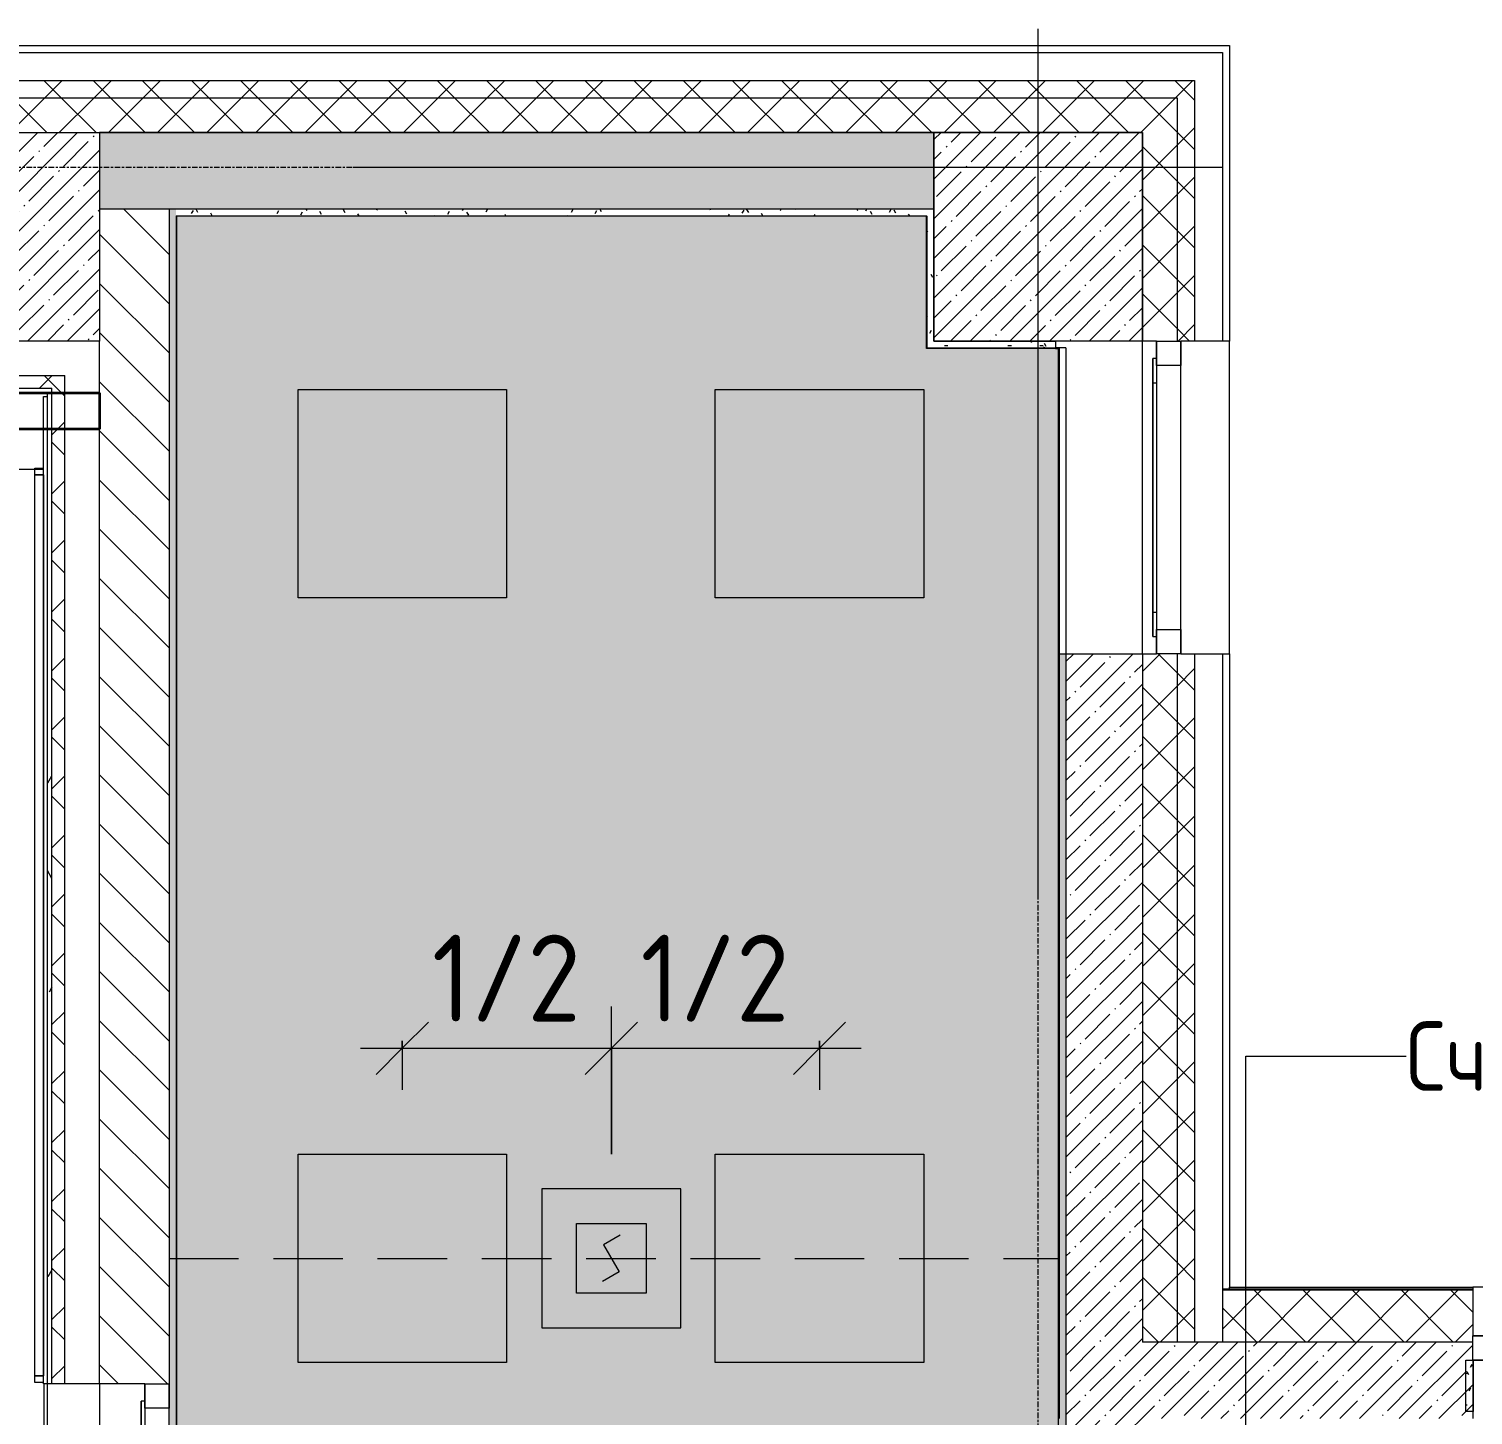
# Model space of a CAD drawing. Header units: millimetres. Extents: x -3917 to 185442, y -8553 to 29000.
# Drawn here: x 30407 to 34561, y 23410 to 27398 of the extents above; entities that cross this region are included whole.
import ezdxf

# ---------------------------------------------------------------- set-up
doc = ezdxf.new("R2010")
doc.units = ezdxf.units.MM
doc.linetypes.add('ADSK_Штрих_ш2 п1', pattern=[300, 200, -100])
doc.linetypes.add('Осевая', pattern=[31.75, 6.35, -4.7625, 15.875, -4.7625])
for name, color, linetype, lineweight in [('A-ANNO-DIMS', 7, 'Continuous', 9), ('A-ANNO-DIMS-100', 7, 'Continuous', 9), ('A-DETL', 7, 'Continuous', 9), ('A-DETL-1', 7, 'ADSK_Штрих_ш2 п1', 9), ('A-GLAZ', 7, 'Continuous', 9), ('A-GLAZ-1', 7, 'Continuous', 13), ('A-WALL', 7, 'Continuous', 9), ('A-WALL-3', 7, 'Continuous', 35), ('I-WALL', 7, 'Continuous', 9), ('S-COLS', 7, 'Continuous', 9), ('Оси', 7, 'Continuous', 9), ('Оси-2', 7, 'Осевая', 9)]:
    doc.layers.add(name, color=color, linetype=linetype, lineweight=lineweight)
for name, color, linetype, lineweight, true_color in [('A-ANNO-NOTE', 1, 'Continuous', 9, 0xff0000), ('A-CLNG-1', 7, 'Continuous', 9, 0xeaeaea), ('A-WALL-1', 7, 'Continuous', 9, 0x3c3c3c), ('A-WALL-2', 7, 'Continuous', 9, 0x535353), ('A-WALL-FNSH-1', 7, 'Continuous', 9, 0x3c3c3c), ('E-LITE-EQPM-1', 7, 'Continuous', 9, 0xff8080), ('G-ANNO-TEXT-1', 7, 'Continuous', 9, 0x3c3c3c), ('I-WALL-1', 7, 'Continuous', 9, 0x535353), ('S-COLS-1', 9, 'Continuous', 9, 0x808080), ('S-COLS-2', 7, 'Continuous', 9, 0x3c3c3c)]:
    doc.layers.add(name, color=color, linetype=linetype, lineweight=lineweight, true_color=true_color)
doc.layers.add('A-CLNG-PATT-1', color=7, linetype='Continuous', lineweight=9, transparency=1)
doc.styles.add('GOST Common_1', font='GOST_Common.ttf', dxfattribs={"width": 0.9, "height": 200})
doc.styles.add('ISOCPEUR', font='isocpeur.ttf', dxfattribs={"width": 0.9, "height": 250})
doc.dimstyles.new('ISO-2_5_0_9К_БОЛЬШОЙ', dxfattribs={"dimscale": 304.8, "dimtxt": 248.995294, "dimasz": 0.492126, "dimexe": 0.393701, "dimexo": 0.984252, "dimgap": 0, "dimtad": 1, "dimdec": 0, "dimrnd": 10, "dimzin": 0, "dimdsep": 46, "dimtxsty": 'ISOCPEUR', "dimblk1": 'OBLIQUE', "dimblk2": 'OBLIQUE', "dimsah": 1, "dimcen": 0.09, "dimdle": 0.393701, "dimazin": 0, "dimtfac": 1, "dimtdec": 4, "dimtix": 1, "dimtmove": 0, "dimatfit": 3, "dimfxl": 1, "dimtvp": 1, "dimtolj": 1, "dimtzin": 0, "dimarcsym": 2})
pattern_1 = [(45, (0, 0), (-70.71068, 70.71068), []), (135, (0, 0), (-70.71068, -70.71068), [])]
pattern_2 = [(45, (0, 0), (-57.02463, 57.02463), []), (45, (57.025, 0), (-57.02463, 57.02463), [100.806, -20.161, 3.353, -16.808])]
pattern_3 = [(0, (0, 0), (406.4, 101.6), [33.528, -271.272, 33.528, -271.272, -1625.6]), (0, (0, 0), (406.4, 101.6), [-609.6, 33.528, -576.072, 33.528, -271.272, -711.2]), (0, (0, 0), (406.4, 101.6), [-1524, 33.528, -169.672, 33.528, -474.472]), (120, (152.4, 50.8), (-291.18818, 301.15272), [33.528, -271.272, 33.528, -271.272, -1625.6]), (120, (152.4, 50.8), (-291.18818, 301.15272), [-609.6, 33.528, -576.072, 33.528, -271.272, -711.2]), (120, (152.4, 50.8), (-291.18818, 301.15272), [-1524, 33.528, -169.672, 33.528, -474.472]), (240, (203.2, 254), (-115.21182, -402.75272), [33.528, -271.272, 33.528, -271.272, -1625.6]), (240, (203.2, 254), (-115.21182, -402.75272), [-609.6, 33.528, -576.072, 33.528, -271.272, -711.2]), (240, (203.2, 254), (-115.21182, -402.75272), [-1524, 33.528, -169.672, 33.528, -474.472])]
pattern_4 = [(135, (0, 0), (-84.8528, -84.8528), []), (225, (0, 0), (84.8528, -84.8528), [])]
pattern_5 = [(0, (0, 0), (121.92, 30.48), [10.058, -81.382, 10.058, -81.382, -487.68]), (0, (0, 0), (121.92, 30.48), [-182.88, 10.058, -172.822, 10.058, -81.382, -213.36]), (0, (0, 0), (121.92, 30.48), [-457.2, 10.058, -50.902, 10.058, -142.342]), (120, (45.72, 15.24), (-87.356454, 90.345817), [10.058, -81.382, 10.058, -81.382, -487.68]), (120, (45.72, 15.24), (-87.356454, 90.345817), [-182.88, 10.058, -172.822, 10.058, -81.382, -213.36]), (120, (45.72, 15.24), (-87.356454, 90.345817), [-457.2, 10.058, -50.902, 10.058, -142.342]), (240, (60.96, 76.2), (-34.563546, -120.825817), [10.058, -81.382, 10.058, -81.382, -487.68]), (240, (60.96, 76.2), (-34.563546, -120.825817), [-182.88, 10.058, -172.822, 10.058, -81.382, -213.36]), (240, (60.96, 76.2), (-34.563546, -120.825817), [-457.2, 10.058, -50.902, 10.058, -142.342])]

# ---------------------------------------------------------------- blocks, each defined once
blk = doc.blocks.new('BSC_Колонна _Прямоугольная - 600х600-V22-Сводный план потолков 2 этажа в осях 1-12')
at = {"layer": 'S-COLS-1'}
h = blk.add_hatch(dxfattribs=at)
h.set_pattern_fill('FP_32', color=256, style=0, pattern_type=2)
h.set_pattern_definition([(45, (-30310, -26800), (-57.02463, 57.02463), []), (45, (-30252.975, -26800), (-57.02463, 57.02463), [100.806, -20.161, 3.353, -16.808])])
h.paths.add_polyline_path([(-300, -300), (300, -300), (300, 300), (-300, 300)])
at = {"layer": 'S-COLS-2'}
for p, q in [((-300, 300), (300, 300)), ((-300, -300), (-300, 300)), ((300, 300), (300, -300)), ((300, -300), (-300, -300))]:
    blk.add_line(p, q, dxfattribs=at)
blk = doc.blocks.new('120_Окно_СКБ_2Ст - 120_Окно_СКБ_2Ст 3100х2500 _мал_створка слева_ 2-22446355-Сводный план потолков 2 этажа в осях 1-12')
at = {"layer": 'A-GLAZ'}
for p, q in [((1550, -57), (-1550, -57)), ((-1550, -127), (1550, -127))]:
    blk.add_line(p, q, dxfattribs=at)
at = {"layer": 'A-GLAZ-1'}
for p, q in [((-1550, -127), (-1550, -57)), ((-1550, -57), (-1480, -57)), ((-1480, -57), (-1480, -127)), ((650, -127), (650, -57)), ((650, -57), (720, -57)), ((720, -57), (720, -127)), ((1480, -127), (1480, -57)), ((1480, -57), (1550, -57)), ((1550, -57), (1550, -127)), ((-1480, -127), (-1550, -127)), ((-1500, -127), (-1500, -137)), ((-1500, -137), (670, -137)), ((670, -137), (-1500, -137)), ((-1430, -137), (-1430, -127)), ((600, -137), (600, -127)), ((720, -127), (650, -127)), ((670, -137), (670, -127)), ((700, -127), (700, -137)), ((700, -137), (1500, -137)), ((1500, -137), (700, -137)), ((770, -137), (770, -127)), ((1430, -137), (1430, -127)), ((1550, -127), (1480, -127)), ((1500, -137), (1500, -127))]:
    blk.add_line(p, q, dxfattribs=at)
blk = doc.blocks.new('120_Окно_СКБ_1Ст - 120_Окно_СКБ_1Ст 900х2500_h_-19906774-Сводный план потолков 2 этажа в осях 1-12')
at = {"layer": 'A-GLAZ'}
for p, q in [((450, -5), (-450, -5)), ((-450, -75), (450, -75))]:
    blk.add_line(p, q, dxfattribs=at)
at = {"layer": 'A-GLAZ-1'}
for p, q in [((-450, -75), (-450, -5)), ((-450, -5), (-380, -5)), ((-380, -5), (-380, -75)), ((380, -75), (380, -5)), ((380, -5), (450, -5)), ((450, -5), (450, -75)), ((-380, -75), (-450, -75)), ((-400, -75), (-400, -85)), ((-330, -85), (-330, -75)), ((330, -85), (330, -75)), ((450, -75), (380, -75)), ((400, -85), (400, -75)), ((-400, -85), (400, -85)), ((400, -85), (-400, -85))]:
    blk.add_line(p, q, dxfattribs=at)
blk = doc.blocks.new('120_Окно_СКБ_2Ст - 120_Окно_СКБ_2Ст 2100х1800 _мал створка справа_-24235684-Сводный план потолков 2 этажа в осях 1-12')
at = {"layer": 'A-GLAZ'}
for p, q in [((1050, 100), (-1050, 100)), ((-1050, 30), (1050, 30))]:
    blk.add_line(p, q, dxfattribs=at)
at = {"layer": 'A-GLAZ-1'}
for p, q in [((-1050, 30), (-1050, 100)), ((-1050, 100), (-980, 100)), ((-980, 100), (-980, 30)), ((150, 30), (150, 100)), ((150, 100), (220, 100)), ((220, 100), (220, 30)), ((980, 30), (980, 100)), ((980, 100), (1050, 100)), ((1050, 100), (1050, 30)), ((-980, 30), (-1050, 30)), ((-1000, 30), (-1000, 20)), ((-1000, 20), (170, 20)), ((170, 20), (-1000, 20)), ((-930, 20), (-930, 30)), ((100, 20), (100, 30)), ((220, 30), (150, 30)), ((170, 20), (170, 30)), ((200, 30), (200, 20)), ((200, 20), (1000, 20)), ((1000, 20), (200, 20)), ((270, 20), (270, 30)), ((930, 20), (930, 30)), ((1050, 30), (980, 30)), ((1000, 20), (1000, 30))]:
    blk.add_line(p, q, dxfattribs=at)
blk = doc.blocks.new('Downlight - Strip - Лента_подстветка _в вестибюль l_5900_ 2-30933613-Сводный план потолков 2 этажа в осях 1-12')
at = {"layer": 'E-LITE-EQPM-1'}
for p, q in [((-1315, -231.3), (-1315, -205.9)), ((-1315, -205.9), (-1295.9, -205.9)), ((-1295.9, -231.3), (-1295.9, -205.9)), ((-1295.9, -205.9), (1296, -205.9)), ((-1295.9, -205.9), (-1295.9, -231.3)), ((-1295.9, -231.3), (-1295.9, -205.9)), ((-1295.9, -205.9), (-1295.9, -231.3)), ((-1295.9, -205.9), (1296, -205.9)), ((-1295.9, -205.9), (1296, -205.9)), ((1296, -205.9), (1296, -231.3)), ((1296, -231.3), (1296, -205.9)), ((1296, -205.9), (1315, -205.9)), ((1296, -231.3), (1296, -205.9)), ((1296, -205.9), (1296, -231.3)), ((1315, -205.9), (1315, -231.3)), ((1296, -231.3), (-1295.9, -231.3))]:
    blk.add_line(p, q, dxfattribs=at)
blk = doc.blocks.new('Стены наклон_ амфитеатр1 - Стены наклон_ амфитеатр-33007412-Сводный план потолков 2 этажа в осях 1-12')
at = {"layer": 'A-WALL-2'}
blk.add_line((21879, 26131.1), (30449, 26131.1), dxfattribs=at)
at = {"layer": 'A-WALL-3'}
for p, q in [((21879, 26351.1), (30610, 26351.1)), ((30610, 26351.1), (30610, 26246.1)), ((30610, 26246.1), (21879, 26246.1))]:
    blk.add_line(p, q, dxfattribs=at)
blk = doc.blocks.new('DIMBLOCK61-Сводный план потолков 2 этажа в осях 1-12')
at = {"layer": 'A-ANNO-DIMS-100'}
for p, q in [((32082.4, 24161), (32082.4, 24585.4)), ((31481, 24486.4), (31481, 24345.4)), ((31481, 24465.4), (31481, 24486.4)), ((31361, 24465.4), (32082.4, 24465.4)), ((32082.4, 24465.4), (32082.4, 24161))]:
    blk.add_line(p, q, dxfattribs=at)
at = {"layer": 'A-ANNO-DIMS-100', "lineweight": 20}
for p, q in [((31481, 24465.4), (31556, 24540.4)), ((32082.4, 24465.4), (32157.4, 24540.4)), ((31481, 24465.4), (31406, 24390.4)), ((32082.4, 24465.4), (32007.4, 24390.4))]:
    blk.add_line(p, q, dxfattribs=at)
at = {"layer": 'A-ANNO-DIMS-100', "color": 0, "insert": (31566.2, 24792.1), "char_height": 250, "width": 517.144, "attachment_point": 1, "line_spacing_factor": 1.149209, "style": 'ISOCPEUR'}
blk.add_mtext('1/2', dxfattribs=at)
blk = doc.blocks.new('_Oblique')
at = {"color": 0, "linetype": 'ByBlock', "lineweight": -2}
blk.add_line((-0.5, -0.5), (0.5, 0.5), dxfattribs=at)
blk = doc.blocks.new('DIMBLOCK62-Сводный план потолков 2 этажа в осях 1-12')
at = {"layer": 'A-ANNO-DIMS-100'}
for p, q in [((32082.4, 24161), (32082.4, 24585.4)), ((32681, 24486.4), (32681, 24345.4)), ((32681, 24465.4), (32681, 24486.4)), ((32082.4, 24465.4), (32801, 24465.4)), ((32082.4, 24465.4), (32082.4, 24161))]:
    blk.add_line(p, q, dxfattribs=at)
at = {"layer": 'A-ANNO-DIMS-100', "lineweight": 20}
for p, q in [((32082.4, 24465.4), (32157.4, 24540.4)), ((32681, 24465.4), (32756, 24540.4)), ((32082.4, 24465.4), (32007.4, 24390.4)), ((32681, 24465.4), (32606, 24390.4))]:
    blk.add_line(p, q, dxfattribs=at)
at = {"layer": 'A-ANNO-DIMS-100', "color": 0, "insert": (32166.2, 24792.1), "char_height": 250, "width": 517.144, "attachment_point": 1, "line_spacing_factor": 1.149209, "style": 'ISOCPEUR'}
blk.add_mtext('1/2', dxfattribs=at)

msp = doc.modelspace()

# ---------------------------------------------------------------- hatches: boundary and pattern name
at = {"layer": 'A-CLNG-PATT-1'}
msp.add_hatch(color=256, dxfattribs=at).paths.add_polyline_path([(33078, 20811), (33164, 20811), (33164, 20826), (33214, 20826), (33214, 20811), (33389, 20811), (33389, 21979), (32989, 21979), (32989, 22621), (33369, 22621), (33369, 26479), (32989, 26479), (32989, 26859), (30831, 26859), (30831, 20811), (32964, 20811), (32964, 20826), (33014, 20826), (33014, 20811)])
at = {"layer": 'A-WALL'}
h = msp.add_hatch(dxfattribs=at)
h.set_pattern_fill('FP_12', color=256, style=0, pattern_type=2)
h.set_pattern_definition(pattern_1)
h.paths.add_polyline_path([(33610, 27200), (33710, 27200), (33710, 27250), (19610.3, 27250), (19610.3, 27200), (32466.7, 27200)])
h.paths.add_polyline_path([(17810.3, 27200), (18710.3, 27200), (18710.3, 27250), (17810.3, 27250)])
h.paths.add_polyline_path([(16910.3, 27200), (16910.3, 27250), (16010.3, 27250), (16010.3, 27200), (16573.9, 27200)])
h.paths.add_polyline_path([(15110.3, 27200), (15110.3, 27250), (13689, 27250), (13689, 27200), (14128.8, 27200)])
h = msp.add_hatch(dxfattribs=at)
h.set_pattern_fill('FP_12', color=256, style=0, pattern_type=2)
h.set_pattern_definition(pattern_1)
h.paths.add_polyline_path([(33710, 23620), (33760, 23620), (33760, 25600), (33710, 25600), (33710, 24494.7)])
h.paths.add_polyline_path([(33710, 26500), (33760, 26500), (33760, 27250), (33710, 27250), (33710, 27200)])
h = msp.add_hatch(dxfattribs=at)
h.set_pattern_fill('FP_12', color=256, style=0, pattern_type=2)
h.set_pattern_definition(pattern_1)
h.paths.add_polyline_path([(33610, 27100), (33610, 27200), (19610.3, 27200), (19610.3, 27100), (32466.7, 27100)])
h.paths.add_polyline_path([(18110.3, 27100), (18710.3, 27100), (18710.3, 27200), (17810.3, 27199.8), (17810.3, 27100)])
h.paths.add_polyline_path([(16010.3, 27100), (16910.3, 27100), (16910.3, 27200), (16010.3, 27200)])
h.paths.add_polyline_path([(15110.3, 27100), (15110.3, 27200), (13689, 27200), (13689, 27100), (14310, 27100)])
h = msp.add_hatch(dxfattribs=at)
h.set_pattern_fill('FP_12', color=256, style=0, pattern_type=2)
h.set_pattern_definition(pattern_1)
h.paths.add_polyline_path([(33689.3, 23620), (33710, 23620), (33710, 25600), (33610, 25600), (33610, 23620)])
h.paths.add_polyline_path([(33689.3, 26500), (33710, 26500), (33710, 27200), (33610, 27200), (33610, 26500), (33650, 26500)])
h = msp.add_hatch(dxfattribs=at)
h.set_pattern_fill('FP_12', color=256, style=0, pattern_type=2)
h.set_pattern_definition(pattern_1)
h.paths.add_polyline_path([(37964.8, 23620), (38277.7, 23620), (38277.7, 23770), (37660, 23770), (37660, 23620)])
h.paths.add_polyline_path([(34560, 23620), (34560, 23770), (33840, 23770), (33840, 23620), (33860, 23620)])
at = {"layer": 'I-WALL'}
h = msp.add_hatch(dxfattribs=at)
h.set_pattern_fill('FP_13', color=256, style=0, pattern_type=2)
h.set_pattern_definition(pattern_2)
h.paths.add_polyline_path([(32466.7, 26880), (33010, 26880), (33010, 27100), (30610, 27100), (30610, 26880), (31244.2, 26880)])
h.paths.add_polyline_path([(30010, 26880), (30010, 27100), (26410, 27100), (26410, 26880), (28799.2, 26880)])
h.paths.add_polyline_path([(25810, 26880), (25810, 27100), (22510, 27100), (22510, 26880), (23909, 26880)])
h = msp.add_hatch(dxfattribs=at)
h.set_pattern_fill('FP_11', color=256, style=0, pattern_type=2)
h.set_pattern_definition([(135, (0, 0), (-70.71068, -70.71068), [])])
h.paths.add_polyline_path([(30632.9, 20790), (30810, 20790), (30810, 21400), (30610, 21400), (30610, 20790)])
h.paths.add_polyline_path([(30610, 23500), (30810, 23500), (30810, 26880), (30610, 26880), (30610, 24494.7)])
h = msp.add_hatch(dxfattribs=at)
h.set_pattern_fill('FP_79', color=256, style=0, pattern_type=2)
h.set_pattern_definition(pattern_5)
h.paths.add_polyline_path([(30810, 20810), (30830, 20811), (30830, 26880), (30810, 26880), (30810, 20887.8)])
h = msp.add_hatch(dxfattribs=at)
h.set_pattern_fill('FP_79', color=256, style=0, pattern_type=2)
h.set_pattern_definition(pattern_5)
h.paths.add_polyline_path([(33010, 26860), (33010, 26880), (30830, 26880), (30831, 26860), (32990, 26860)])
h = msp.add_hatch(dxfattribs=at)
h.set_pattern_fill('FP_79', color=256, style=0, pattern_type=2)
h.set_pattern_definition(pattern_5)
h.paths.add_polyline_path([(32990, 26480), (33010, 26480), (33010, 26860), (32990, 26859)])
h = msp.add_hatch(dxfattribs=at)
h.set_pattern_fill('FP_79', color=256, style=0, pattern_type=2)
h.set_pattern_definition(pattern_5)
h.paths.add_polyline_path([(33360, 26480), (33360, 26500), (33010, 26500), (33010, 26480)])
h = msp.add_hatch(dxfattribs=at)
h.set_pattern_fill('FP_82', color=256, style=0, pattern_type=2)
h.set_pattern_definition(pattern_4)
h.paths.add_polyline_path([(30473, 26364), (30473, 26401), (22060, 26401), (22060, 26364), (30460, 26364)])
h = msp.add_hatch(dxfattribs=at)
h.set_pattern_fill('FP_82', color=256, style=0, pattern_type=2)
h.set_pattern_definition(pattern_4)
h.paths.add_polyline_path([(30473, 20490), (30510, 20490), (30510, 21400), (30473, 21400), (30473, 20590)])
h.paths.add_polyline_path([(30473, 23500), (30510, 23500), (30510, 26401), (30473, 26401), (30473, 24494.7)])
h = msp.add_hatch(dxfattribs=at)
h.set_pattern_fill('FP_81', color=256, style=0, pattern_type=2)
h.set_pattern_definition(pattern_3)
h.paths.add_polyline_path([(30460, 26351), (30460, 26364), (22060, 26364), (22060, 26351), (30021.7, 26351)])
h = msp.add_hatch(dxfattribs=at)
h.set_pattern_fill('FP_81', color=256, style=0, pattern_type=2)
h.set_pattern_definition(pattern_3)
h.paths.add_polyline_path([(30473, 20453), (30473, 21400), (30460, 21400), (30460, 20453)])
h.paths.add_polyline_path([(30473, 23500), (30473, 26364), (30460, 26364), (30460, 23500)])
h = msp.add_hatch(dxfattribs=at)
h.set_pattern_fill('FP_79', color=256, style=0, pattern_type=2)
h.set_pattern_definition(pattern_5)
h.paths.add_polyline_path([(33390, 22620), (33390, 25600), (33370, 25600), (33370, 22620)])
h = msp.add_hatch(dxfattribs=at)
h.set_pattern_fill('FP_13', color=256, style=0, pattern_type=2)
h.set_pattern_definition(pattern_2)
h.paths.add_polyline_path([(33390, 22600), (33610, 22600), (33610, 25600), (33390, 25600), (33390, 22620)])
h = msp.add_hatch(dxfattribs=at)
h.set_pattern_fill('FP_13', color=256, style=0, pattern_type=2)
h.set_pattern_definition(pattern_2)
h.paths.add_polyline_path([(38277.7, 23400), (38277.7, 23620), (37660, 23620), (37660, 23400), (37968.1, 23400)])
h.paths.add_polyline_path([(34560, 23400), (34560, 23620), (33610, 23620), (33610, 23400), (33689.3, 23400)])
h = msp.add_hatch(dxfattribs=at)
h.set_pattern_fill('FP_79', color=256, style=0, pattern_type=2)
h.set_pattern_definition(pattern_5)
h.paths.add_polyline_path([(34560, 23420), (34560.2, 23420), (34560, 23568), (34540.2, 23568), (34540.2, 23420)])
at = {"layer": 'S-COLS-1'}
h = msp.add_hatch(dxfattribs=at)
h.set_pattern_fill('FP_13', color=256, style=0, pattern_type=2)
h.set_pattern_definition(pattern_2)
h.paths.add_polyline_path([(33010, 26500), (33610, 26500), (33610, 27100), (33010, 27100)])

# ---------------------------------------------------------------- linework, layer by layer
at = {"layer": 'A-ANNO-NOTE'}
for p, q in [((31181, 26361), (31781, 26361)), ((31181, 25761), (31181, 26361)), ((31781, 26361), (31781, 25761)), ((32381, 26361), (32981, 26361)), ((32381, 25761), (32381, 26361)), ((32981, 26361), (32981, 25761)), ((31781, 25761), (31181, 25761)), ((32981, 25761), (32381, 25761)), ((31181, 24161), (31781, 24161)), ((31181, 23561), (31181, 24161)), ((31781, 24161), (31781, 23561)), ((32381, 24161), (32981, 24161)), ((32381, 23561), (32381, 24161)), ((32981, 24161), (32981, 23561)), ((31781, 23561), (31181, 23561)), ((32981, 23561), (32381, 23561))]:
    msp.add_line(p, q, dxfattribs=at)
at = {"layer": 'A-CLNG-1'}
for p, q in [((32989, 26859), (30831, 26859)), ((33360, 26479), (32989, 26479)), ((33369, 22621), (33369, 26479))]:
    msp.add_line(p, q, dxfattribs=at)
at = {"layer": 'A-DETL'}
for p, q in [((31882.3, 24061.2), (31882.3, 23661.2)), ((32282.3, 24061.2), (31882.3, 24061.2)), ((32282.3, 23661.2), (32282.3, 24061.2)), ((32107.4, 23927.6), (32059.8, 23900.1)), ((32059.8, 23900.1), (32104.8, 23822.2)), ((32104.8, 23822.2), (32057.1, 23794.7)), ((31882.3, 23661.2), (32282.3, 23661.2))]:
    msp.add_line(p, q, dxfattribs=at)
at = {"layer": 'A-DETL-1'}
for p, q in [((31982.3, 23961.2), (32182.3, 23961.2)), ((31982.3, 23761.2), (31982.3, 23961.2)), ((32182.3, 23961.2), (32182.3, 23761.2)), ((30810, 23861), (33369, 23861)), ((32182.3, 23761.2), (31982.3, 23761.2))]:
    msp.add_line(p, q, dxfattribs=at)
at = {"layer": 'A-WALL'}
for p, q in [((19610.3, 27330), (33840, 27330)), ((33840, 27330), (33840, 26500)), ((19610.3, 27250), (33760, 27250)), ((33760, 27250), (33760, 26500)), ((19610.3, 27200), (33710, 27200)), ((33710, 27200), (33710, 26500)), ((30610, 27100), (33010, 27100)), ((33610, 26500), (33610, 27100)), ((30610, 26880), (33010, 26880)), ((30830, 26860), (30830, 20810)), ((30830, 26860), (32990, 26860)), ((32990, 26480), (33360, 26480)), ((22060, 26401), (30510, 26401)), ((30510, 23500), (30510, 26401)), ((22060, 26364), (30473, 26364)), ((30473, 23500), (30473, 26364)), ((33610, 25600), (33610, 23620)), ((33710, 25600), (33710, 23620)), ((33760, 25600), (33760, 23620)), ((33840, 25600), (33840, 23620)), ((33840, 23773), (34560, 23773)), ((33840, 23770), (34560, 23770)), ((33860, 23773), (33860, 23778))]:
    msp.add_line(p, q, dxfattribs=at)
at = {"layer": 'A-WALL-1'}
for p, q in [((33610, 27100), (30610, 27100)), ((33010, 27100), (33010, 26500)), ((30810, 26880), (30810, 23500)), ((32990, 26859), (32990, 26860)), ((30610, 23500), (30610, 26500)), ((33010, 26500), (33360, 26500)), ((33360, 26500), (33360, 26480)), ((33610, 25600), (33610, 26500)), ((33650, 26500), (33610, 26500)), ((33840, 26500), (33720, 26500)), ((30460, 26351), (21910, 26351)), ((30460, 23500), (30460, 26351)), ((33370, 25600), (33650, 25600)), ((33390, 25600), (33390, 22600)), ((33720, 25600), (33840, 25600)), ((34560, 23770), (34560, 23638)), ((34560, 23620), (33610, 23620)), ((34540.2, 23420), (34540.2, 23568)), ((34540.2, 23568), (34560, 23568)), ((34560, 23568), (34560, 23400)), ((34560.2, 23568), (34560.2, 23420)), ((30740, 23500), (30460, 23500)), ((34560.2, 23420), (34540.2, 23420))]:
    msp.add_line(p, q, dxfattribs=at)
at = {"layer": 'A-WALL-2'}
for p, q in [((33860, 25600), (33860, 26500)), ((37660, 23778), (34560, 23778))]:
    msp.add_line(p, q, dxfattribs=at)
at = {"layer": 'A-WALL-FNSH-1'}
for p, q in [((19610.3, 27350), (33860, 27350)), ((33860, 27350), (33860, 26500)), ((30831, 26859), (30831, 20811)), ((32989, 26479), (32989, 26859)), ((32989, 26859), (32990, 26859)), ((32990, 26859), (32990, 26480)), ((33360, 26480), (33360, 26479)), ((33860, 26500), (33840, 26500)), ((30449, 23500), (30449, 26340)), ((30449, 26340), (30460, 26340)), ((33369, 25600), (33370, 25600)), ((33370, 25600), (33370, 23400)), ((33840, 25600), (33860, 25600)), ((33860, 25600), (33860, 23778)), ((33860, 23778), (34560, 23778)), ((34560, 23778), (34560, 23770)), ((34561.2, 23568), (34561.2, 23420)), ((30460, 23500), (30449, 23500)), ((34561.2, 23420), (34560.2, 23420))]:
    msp.add_line(p, q, dxfattribs=at)
at = {"layer": 'G-ANNO-TEXT-1'}
for p, q in [((33907.9, 24442.8), (34284.9, 24442.8)), ((33907.9, 22042.1), (33907.9, 24442.8)), ((34284.9, 24442.8), (34368.3, 24442.8))]:
    msp.add_line(p, q, dxfattribs=at)
at = {"layer": 'I-WALL-1'}
for p, q in [((33390, 26480), (33360, 26480)), ((33360, 26479), (33369, 26479)), ((33370, 26479), (33370, 25600)), ((33390, 26480), (33390, 25600)), ((30450, 23500), (30450, 22600)), ((30460, 22600), (30460, 23500)), ((30610, 23500), (30610, 22600))]:
    msp.add_line(p, q, dxfattribs=at)
at = {"layer": 'S-COLS'}
msp.add_line((33610, 27100), (33610, 26500), dxfattribs=at)
at = {"layer": 'S-COLS-2'}
for p, q in [((33010, 26500), (33010, 27100)), ((33010, 27100), (33610, 27100)), ((33610, 26500), (33010, 26500))]:
    msp.add_line(p, q, dxfattribs=at)
at = {"layer": 'Оси'}
for p, q in [((33310, 24898.1), (33310, 27398.1)), ((31340, 27000), (33840, 27000))]:
    msp.add_line(p, q, dxfattribs=at)
at = {"layer": 'Оси-2'}
for p, q in [((-599.2, 27000), (31340, 27000)), ((33310, 593.7), (33310, 24898.1))]:
    msp.add_line(p, q, dxfattribs=at)

# ---------------------------------------------------------------- block references
at = {"layer": 'A-GLAZ', "rotation": 269.9999999999999}
for name, p in [('120_Окно_СКБ_1Ст - 120_Окно_СКБ_1Ст 900х2500_h_-19906774-Сводный план потолков 2 этажа в осях 1-12', (33725, 26050)), ('120_Окно_СКБ_2Ст - 120_Окно_СКБ_2Ст 2100х1800 _мал створка справа_-24235684-Сводный план потолков 2 этажа в осях 1-12', (30710, 22450))]:
    msp.add_blockref(name, p, dxfattribs=at)
at = {"layer": 'A-GLAZ'}
msp.add_blockref('120_Окно_СКБ_2Ст - 120_Окно_СКБ_2Ст 3100х2500 _мал_створка слева_ 2-22446355-Сводный план потолков 2 этажа в осях 1-12', (36110, 23695), dxfattribs=at)
at = {"layer": 'A-WALL-2'}
msp.add_blockref('Стены наклон_ амфитеатр1 - Стены наклон_ амфитеатр-33007412-Сводный план потолков 2 этажа в осях 1-12', (0, 0), dxfattribs=at)
at = {"layer": 'E-LITE-EQPM-1', "rotation": 89.9999999999999}
msp.add_blockref('Downlight - Strip - Лента_подстветка _в вестибюль l_5900_ 2-30933613-Сводный план потолков 2 этажа в осях 1-12', (30217.7, 24819), dxfattribs=at)
at = {"layer": 'S-COLS'}
msp.add_blockref('BSC_Колонна _Прямоугольная - 600х600-V22-Сводный план потолков 2 этажа в осях 1-12', (30310, 26800), dxfattribs=at)

# ---------------------------------------------------------------- texts
at = {"layer": 'G-ANNO-TEXT-1', "insert": (34368.3, 24542.8), "char_height": 200, "width": 1854.303, "attachment_point": 1, "style": 'GOST Common_1'}
msp.add_mtext('Считыватель', dxfattribs=at)

# ---------------------------------------------------------------- dimensions: what is measured, and where the dimension line sits
at = {"layer": 'A-ANNO-DIMS'}
for base, p1, p2, override, picture, middle in [((32082.4, 24465.4), (31481, 24186.4), (32082.4, 23861), {"dimpost": '<>', "dimfxl": 683.743977}, 'DIMBLOCK61-Сводный план потолков 2 этажа в осях 1-12', (31781.7, 24590.4)), ((32681, 24465.4), (32082.4, 23861), (32681, 24186.4), {"dimpost": '<>', "dimfxl": 681.355115}, 'DIMBLOCK62-Сводный план потолков 2 этажа в осях 1-12', (32381.7, 24590.4))]:
    dim = msp.add_linear_dim(base=base, p1=p1, p2=p2, text='1/2', dimstyle='ISO-2_5_0_9К_БОЛЬШОЙ', override=override, dxfattribs=at)
    dim.commit()
    dim.dimension.update_dxf_attribs({"geometry": picture, "text_midpoint": middle})

doc.saveas('drawing.dxf')
